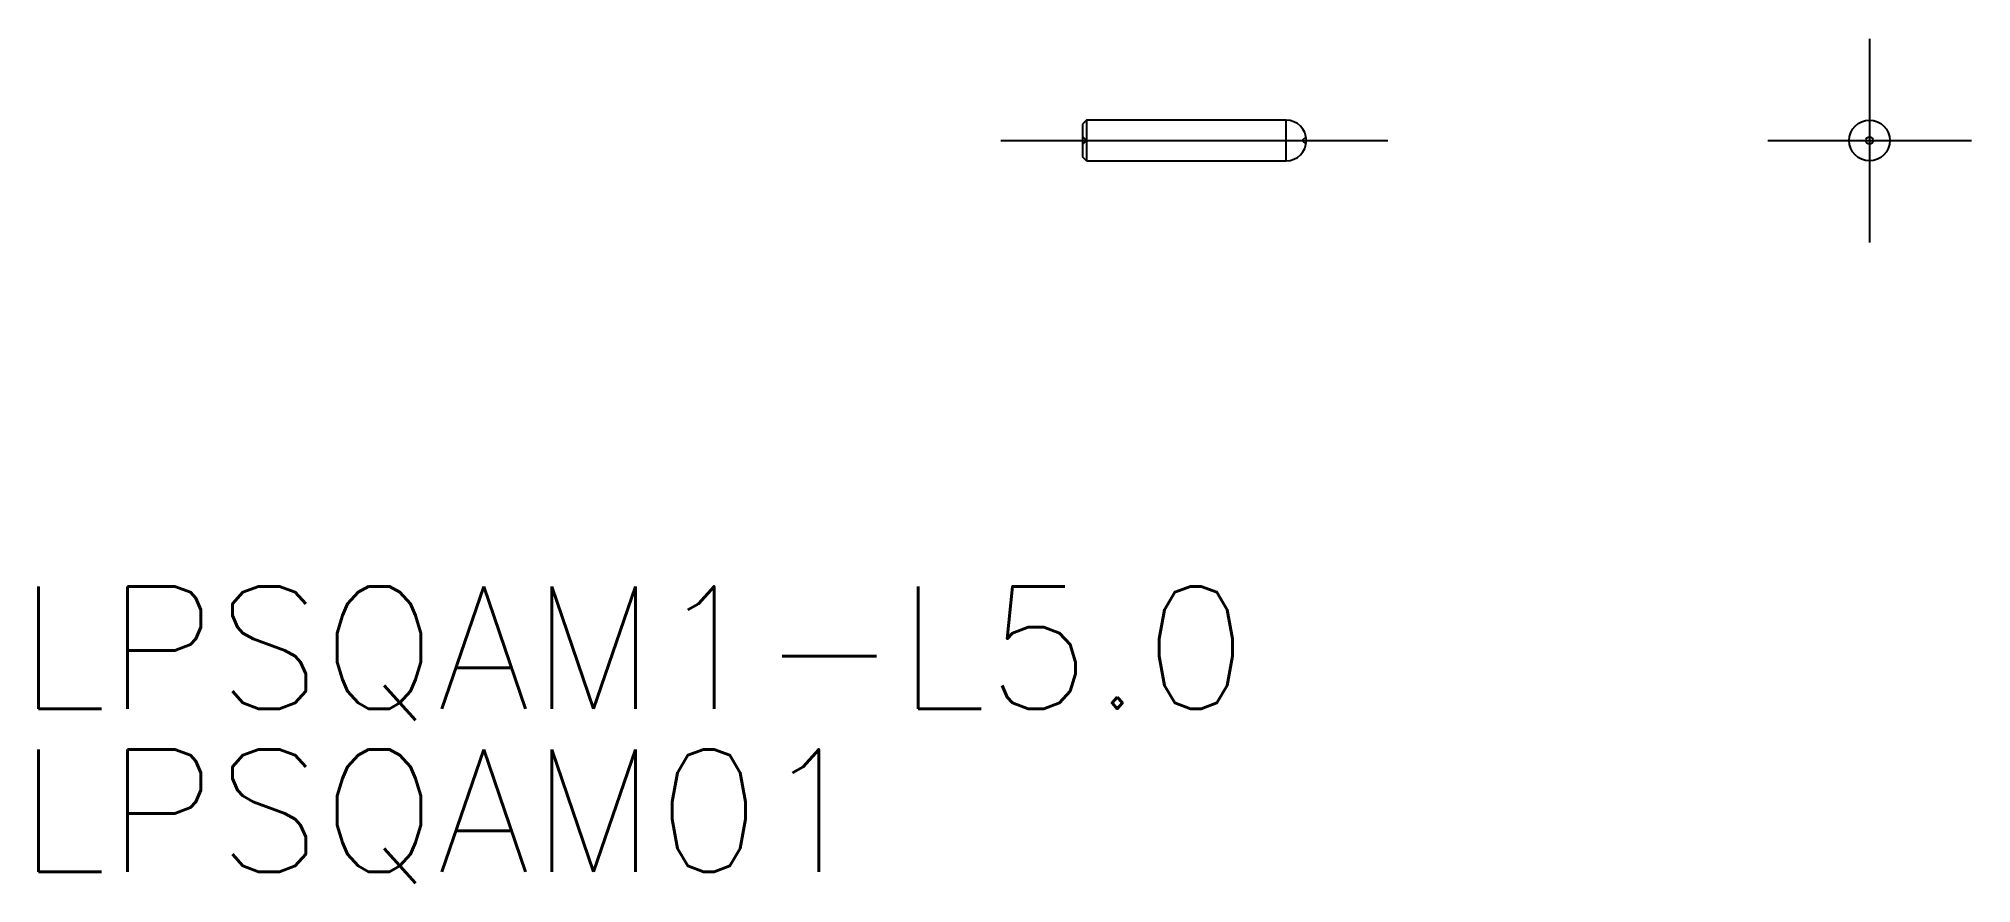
# Model space of a CAD drawing. Extents: x -45 to 2.5, y -18.2 to 2.5.
import ezdxf

# ---------------------------------------------------------------- set-up
doc = ezdxf.new("R2010")
doc.units = 0
doc.linetypes.add('CENTER', pattern=[50.8, 31.75, -6.35, 6.35, -6.35])
doc.linetypes.add('DASHED', pattern=[19.05, 12.7, -6.35])
doc.layers.get('0').update_dxf_attribs({"linetype": 'CONTINUOUS'})
doc.layers.add('CENTER', color=1, linetype='CENTER')
doc.styles.get("Standard").update_dxf_attribs({"font": 'txt.shx', "height": 3, "bigfont": 'bigfont.shx'})

# ---------------------------------------------------------------- blocks, each defined once
blk = doc.blocks.new('*U2')
at = {"color": 7, "linetype": 'CONTINUOUS'}
blk.add_text('LPSQAM1-L5.0', height=3, dxfattribs=at).set_placement((-45.473, -13.942))
blk = doc.blocks.new('*U3')
at = {"color": 7, "linetype": 'CONTINUOUS'}
blk.add_text('LPSQAM01', height=3, dxfattribs=at).set_placement((-45.473, -17.942))

msp = doc.modelspace()

# ---------------------------------------------------------------- linework, layer by layer
at = {"color": 7, "linetype": 'CONTINUOUS'}
for p, q in [((-19.228804, 0.5), (-19.328804, 0.4)), ((-19.228804, 0.5), (-19.228804, -0.5)), ((-14.328804, 0.5), (-19.228804, 0.5)), ((-14.328804, -0.5), (-14.328804, 0.5)), ((-19.328804, 0.4), (-19.328804, -0.4)), ((-19.228804, -0.5), (-19.328804, -0.4)), ((-19.228804, -0.5), (-14.328804, -0.5))]:
    msp.add_line(p, q, dxfattribs=at)
at = {"color": 3, "linetype": 'DASHED'}
for p, q in [((-19.328804, 0.1), (-19.228804, 0)), ((-19.228804, 0), (-19.328804, -0.1)), ((-13.837256, 0.091547), (-13.928804, 0)), ((-13.928804, 0), (-13.837256, -0.091548))]:
    msp.add_line(p, q, dxfattribs=at)
at = {"color": 7, "linetype": 'CONTINUOUS'}
for radius in [0.5, 0.09155]:
    msp.add_circle((0, 0), radius, dxfattribs=at)
msp.add_arc((-14.328804, 0), 0.5, 270, 90, dxfattribs=at)
at = {"layer": 'CENTER', "color": 1, "linetype": 'CENTER'}
for p, q in [((0, 2.5), (0, -2.5)), ((-21.328804, 0), (-11.828804, 0)), ((-2.5, 0), (2.5, 0))]:
    msp.add_line(p, q, dxfattribs=at)

# ---------------------------------------------------------------- block references
at = {"color": 7, "linetype": 'CONTINUOUS'}
for name in ['*U2', '*U3']:
    msp.add_blockref(name, (0, 0), dxfattribs=at)

doc.saveas('drawing.dxf')
